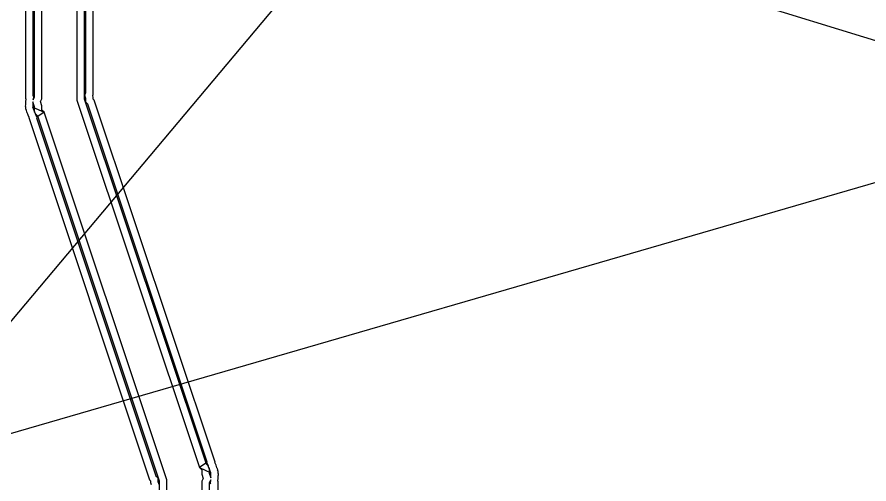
# Model space of a CAD drawing. Extents: x -122 to 0, y 0 to 97.
# Drawn here: x -78.97 to -61.64, y 39.23 to 48.74 of the extents above; entities that cross this region are included whole.
import ezdxf

# ---------------------------------------------------------------- set-up
doc = ezdxf.new("R2010")
doc.units = 0
doc.layers.add('milling', color=1, linetype='CONTINUOUS')
doc.layers.add('rapid_move', color=62, linetype='CONTINUOUS')

msp = doc.modelspace()

# ---------------------------------------------------------------- linework, layer by layer
at = {"layer": 'milling'}
for p, q in [((-78.4605, 47.0739), (-78.4605, 49.4071)), ((-77.7494, 49.4071), (-77.7494, 47.0477)), ((-78.6105, 47.1093), (-78.6105, 49.3069)), ((-77.5994, 49.3069), (-77.5994, 47.0719)), ((-77.5661, 47.1978), (-77.5661, 49.2698)), ((-78.7937, 49.0814), (-78.7937, 47.0761)), ((-77.4161, 47.1623), (-77.4161, 49.2077)), ((-78.6437, 49.0193), (-78.6437, 47.1321)), ((-77.5902, 47.1496), (-77.5661, 47.1978)), ((-77.5661, 47.0772), (-77.5902, 47.1496)), ((-77.4282, 47.1381), (-77.4161, 47.1623)), ((-78.7937, 47.0761), (-78.7896, 47.0714)), ((-78.7896, 47.0714), (-78.7937, 47.0135)), ((-78.7937, 47.0135), (-78.7937, 46.9561)), ((-78.6437, 47.1321), (-78.6356, 47.1228)), ((-78.6105, 46.9078), (-78.6437, 47.0076)), ((-78.6437, 47.0076), (-78.6437, 46.9025)), ((-78.6356, 47.1228), (-78.6409, 47.0485)), ((-78.6409, 47.0485), (-78.6105, 47.1093)), ((-78.4888, 47.0173), (-78.4605, 47.0739)), ((-78.4605, 46.9323), (-78.4888, 47.0173)), ((-77.7494, 47.0477), (-75.2543, 39.5621)), ((-77.5994, 47.0719), (-75.1231, 39.643)), ((-77.5661, 47.0011), (-77.5661, 47.0772)), ((-77.528, 46.9631), (-77.5661, 47.0011)), ((-77.4161, 47.1017), (-77.4282, 47.1381)), ((-77.4161, 47.0632), (-77.4161, 47.1017)), ((-77.3968, 47.044), (-77.4161, 47.0632)), ((-74.9391, 39.6705), (-77.3968, 47.044)), ((-78.7981, 46.9518), (-78.8001, 46.923)), ((-78.8001, 46.923), (-78.7937, 46.9166)), ((-78.7937, 46.9561), (-78.7981, 46.9518)), ((-78.7937, 46.9166), (-78.7937, 46.8781)), ((-78.7937, 46.8781), (-78.7816, 46.8417)), ((-78.7816, 46.8417), (-78.7857, 46.8335)), ((-78.7857, 46.8335), (-78.7743, 46.8058)), ((-78.7743, 46.8058), (-78.7687, 46.8031)), ((-78.7687, 46.8031), (-78.7506, 46.7485)), ((-78.566, 46.6951), (-78.6437, 46.9025)), ((-78.6437, 46.9025), (-78.6196, 46.8302)), ((-78.6437, 46.9025), (-78.6437, 46.9025)), ((-78.6437, 46.9025), (-78.4156, 46.7978)), ((-78.6196, 46.8302), (-78.6105, 46.8027)), ((-78.6105, 46.8027), (-78.6105, 46.9078)), ((-78.4156, 46.7978), (-78.566, 46.6951)), ((-78.4605, 46.8426), (-78.4605, 46.9323)), ((-78.4156, 46.7978), (-78.4605, 46.8426)), ((-75.9205, 39.3123), (-78.4156, 46.7978)), ((-75.0991, 39.6761), (-77.528, 46.9631)), ((-78.7506, 46.7485), (-78.7284, 46.6951)), ((-78.7284, 46.6951), (-78.7308, 46.6893)), ((-78.7308, 46.6893), (-76.273, 39.3159)), ((-78.5468, 46.7169), (-78.595, 46.7651)), ((-78.595, 46.7651), (-78.566, 46.6951)), ((-78.566, 46.6951), (-78.5708, 46.6836)), ((-78.5708, 46.6836), (-76.1418, 39.3968)), ((-76.0705, 39.288), (-78.5468, 46.7169)), ((-75.1039, 39.6645), (-75.2543, 39.5621)), ((-75.2543, 39.5621), (-75.0261, 39.457)), ((-75.2543, 39.5621), (-75.2094, 39.5173)), ((-75.2094, 39.5173), (-75.2094, 39.4276)), ((-75.1231, 39.643), (-75.0749, 39.5949)), ((-75.1039, 39.6645), (-75.0991, 39.6761)), ((-75.0261, 39.457), (-75.1039, 39.6645)), ((-75.0749, 39.5949), (-75.1039, 39.6645)), ((-75.1039, 39.6645), (-75.1039, 39.6645)), ((-75.0501, 39.5292), (-75.0594, 39.5571)), ((-75.0594, 39.5571), (-75.0594, 39.452)), ((-75.0378, 39.4921), (-75.0502, 39.5292)), ((-75.0502, 39.5292), (-75.0501, 39.5292)), ((-74.9415, 39.6646), (-74.9391, 39.6705)), ((-74.9194, 39.6114), (-74.9415, 39.6646)), ((-74.9012, 39.5567), (-74.9194, 39.6114)), ((-74.8955, 39.5539), (-74.9012, 39.5567)), ((-74.884, 39.5261), (-74.8955, 39.5539)), ((-74.8882, 39.5178), (-74.884, 39.5261)), ((-74.8761, 39.4816), (-74.8882, 39.5178)), ((-76.1418, 39.3968), (-76.1037, 39.3588)), ((-76.1037, 39.3588), (-76.1037, 39.2827)), ((-75.2094, 39.4276), (-75.1811, 39.3426)), ((-75.0594, 39.452), (-75.0261, 39.3519)), ((-75.0261, 39.457), (-75.0378, 39.4921)), ((-75.0261, 39.3519), (-75.0261, 39.457)), ((-74.8802, 39.2884), (-74.8761, 39.3463)), ((-74.8761, 39.4431), (-74.8761, 39.4816)), ((-74.8697, 39.4367), (-74.8761, 39.4431)), ((-74.8761, 39.4037), (-74.8717, 39.408)), ((-74.8761, 39.3463), (-74.8761, 39.4037)), ((-74.8717, 39.408), (-74.8697, 39.4367)), ((-76.273, 39.3159), (-76.2537, 39.2967)), ((-76.2537, 39.2967), (-76.2537, 39.2582)), ((-76.2537, 39.2582), (-76.2416, 39.2218)), ((-76.1037, 39.2827), (-76.0796, 39.2103)), ((-76.0705, 37.053), (-76.0705, 39.288)), ((-75.9205, 36.9528), (-75.9205, 39.3123)), ((-75.1811, 39.3426), (-75.2094, 39.286)), ((-75.2094, 39.286), (-75.2094, 36.9528)), ((-75.0289, 39.3117), (-75.0594, 39.2506)), ((-75.0594, 39.2506), (-75.0594, 37.053)), ((-75.0342, 39.237), (-75.0289, 39.3117)), ((-75.0261, 39.2277), (-75.0342, 39.237)), ((-74.8761, 39.2837), (-74.8802, 39.2884)), ((-74.8761, 37.2784), (-74.8761, 39.2837))]:
    msp.add_line(p, q, dxfattribs=at)
at = {"layer": 'rapid_move'}
for p, q in [((-81.7378, 39.4951), (-13.8217, 59.2207)), ((-71.4477, 51.6519), (-81.4293, 39.7695)), ((-45.2284, 43.2464), (-71.5977, 51.3624))]:
    msp.add_line(p, q, dxfattribs=at)

doc.saveas('drawing.dxf')
